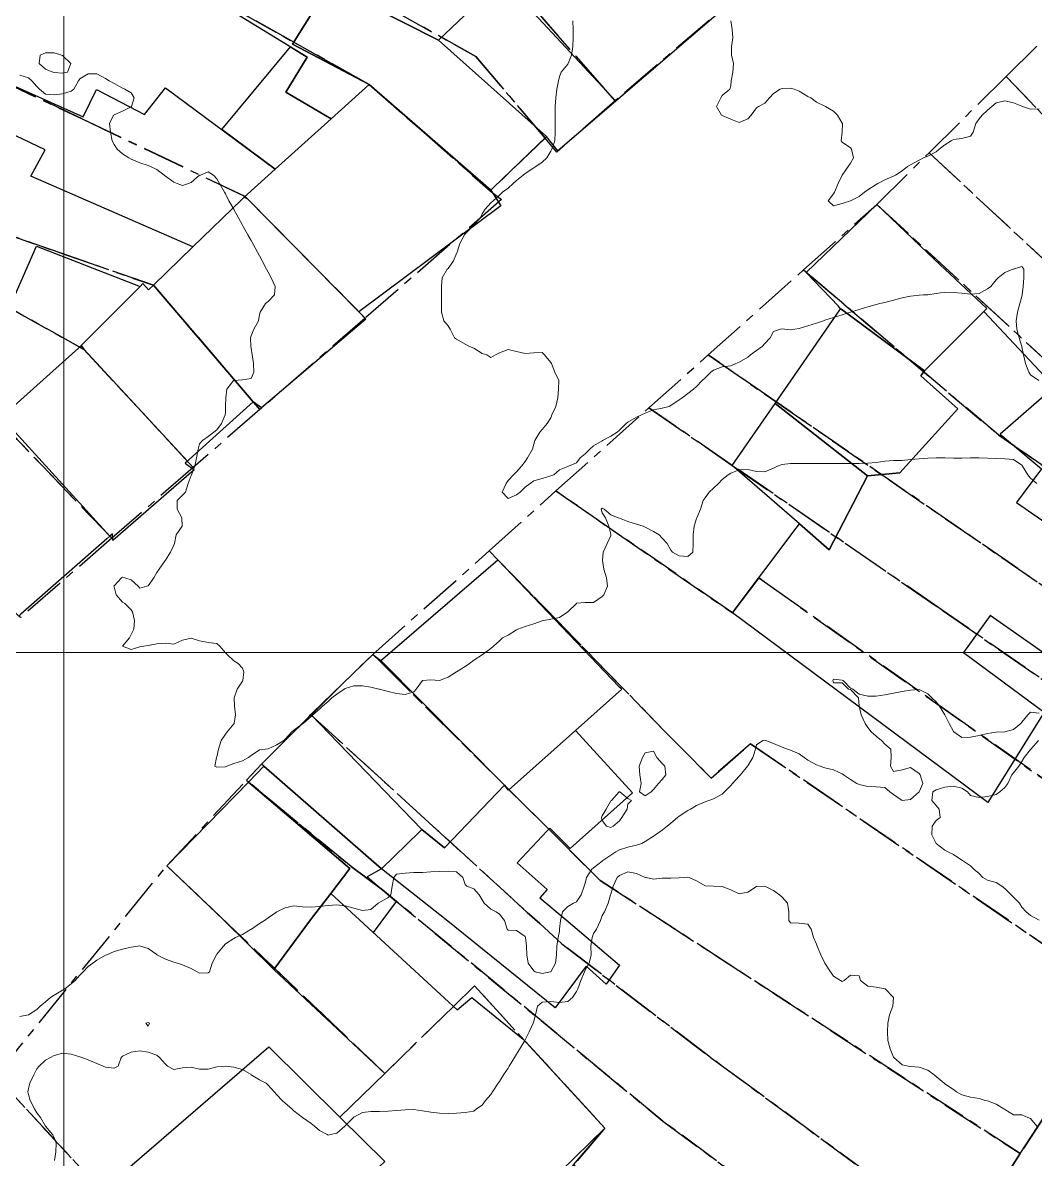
# Model space of a CAD drawing. Header units: centimetres. Extents: x 0 to 642158, y -847 to 649707.
# Drawn here: x 616064.4 to 616123.5, y 621657.8 to 621724.1 of the extents above; entities that cross this region are included whole.
import ezdxf

# ---------------------------------------------------------------- set-up
doc = ezdxf.new("R2010")
doc.units = ezdxf.units.CM
doc.header["$MEASUREMENT"] = 0
doc.linetypes.add('CENTERX2', pattern=[4, 2.5, -0.5, 0.5, -0.5])
doc.layers.add('MEV_grille', color=254, linetype='Continuous', lineweight=9)
doc.layers.add('WAL_topographie 0.5', color=253, linetype='Continuous', lineweight=20)
doc.layers.add('SPW_batiments', color=7, linetype='Continuous')
doc.layers.add('SPW_parcellaire cadastral', color=7, linetype='CENTERX2', lineweight=25, true_color=0xff0542)

# ---------------------------------------------------------------- blocks, each defined once
blk = doc.blocks.new('*U114')
at = {"layer": 'MEV_grille', "transparency": 33554687}
blk.add_lwpolyline([(-1338.461, 0), (1338.461, 0)], dxfattribs=at)
blk = doc.blocks.new('*U115')
at = {"layer": 'MEV_grille', "color": 0, "linetype": 'ByBlock', "lineweight": -2, "transparency": 16777216}
blk.add_blockref('*U114', (0, -700), dxfattribs=at)
blk = doc.blocks.new('*U112')
at = {"layer": 'MEV_grille', "transparency": 33554687}
blk.add_lwpolyline([(0, 1825.476), (0, -1825.476)], dxfattribs=at)
blk = doc.blocks.new('*U113')
at = {"layer": 'MEV_grille', "color": 0, "linetype": 'ByBlock', "lineweight": -2, "transparency": 16777216}
blk.add_blockref('*U112', (700, 0), dxfattribs=at)

msp = doc.modelspace()

# ---------------------------------------------------------------- linework, layer by layer
at = {"layer": 'SPW_batiments'}
for points in [[(616105.946, 621726.396), (616106.417, 621725.891), (616099.042, 621719.568), (616092.142, 621726.994), (616092.171, 621727.158), (616099.188, 621733.655), (616105.946, 621726.396)], [(616092.105, 621726.367), (616088.701, 621723.113), (616082.339, 621726.351), (616080.174, 621722.879), (616084.653, 621720.525), (616082.425, 621718.521), (616079.781, 621720.077), (616081.031, 621722.127), (616070.131, 621728.793)], [(616099.042, 621719.568), (616095.655, 621716.67), (616095.006, 621717.49), (616088.701, 621723.113), (616092.105, 621726.367), (616092.131, 621726.807), (616092.142, 621726.994), (616099.042, 621719.568)], [(616088.701, 621723.113), (616095.006, 621717.49), (616091.898, 621714.517), (616091.75, 621714.357), (616084.653, 621720.525), (616080.174, 621722.879), (616082.339, 621726.351), (616088.701, 621723.113)], [(616080.049, 621722.728), (616081.031, 621722.127), (616079.782, 621720.077), (616082.425, 621718.521), (616079.167, 621715.593), (616076.049, 621717.9), (616080.049, 621722.728)], [(616067.949, 621718.642), (616068.732, 621720.243), (616071.532, 621718.776), (616072.748, 621720.343), (616079.167, 621715.593), (616077.54, 621714.131), (616077.357, 621713.964), (616077.203, 621713.814), (616074.358, 621711.054), (616064.899, 621715.192), (616065.732, 621716.725), (616061.849, 621718.575), (616062.899, 621720.892), (616067.949, 621718.642)], [(616091.75, 621714.357), (616092.325, 621713.457), (616084.043, 621707.274), (616077.545, 621713.852), (616077.357, 621713.964), (616077.54, 621714.131), (616079.167, 621715.593), (616082.425, 621718.521), (616084.653, 621720.525), (616091.75, 621714.357)], [(616077.545, 621713.852), (616084.043, 621707.274), (616084.446, 621706.83), (616078.352, 621701.658), (616077.876, 621702.023), (616072.048, 621708.815), (616074.358, 621711.054), (616077.203, 621713.814), (616077.357, 621713.964), (616077.545, 621713.852)], [(616117.653, 621710.325), (616120.694, 621707.451), (616120.518, 621707.276), (616117.213, 621703.973), (616117.056, 621703.817), (616112.312, 621707.335), (616112.167, 621707.444), (616112.049, 621707.587), (616110.148, 621709.556), (616114.282, 621713.531), (616117.653, 621710.325)], [(616071.276, 621708.745), (616067.834, 621705.303), (616067.674, 621705.142), (616063.185, 621701.117), (616063.003, 621700.914), (616060.999, 621701.024), (616057.285, 621695.95), (616057.486, 621695.692), (616057.311, 621695.526), (616054.241, 621692.634), (616049.502, 621694.841), (616049.985, 621696.023), (616042.801, 621699.273), (616045.351, 621704.39), (616051.551, 621701.191), (616053.855, 621705.389), (616055.15, 621704.741), (616056.983, 621707.691), (616060.583, 621705.392), (616062.033, 621707.192), (616062.983, 621705.975), (616063.572, 621707.322), (616065.222, 621711.101), (616071.276, 621708.745)], [(616071.765, 621708.54), (616072.048, 621708.815), (616077.876, 621702.023), (616074.145, 621698.658), (616074.033, 621698.557), (616067.984, 621705.078), (616067.834, 621705.303), (616071.276, 621708.745), (616071.442, 621708.911), (616071.765, 621708.54)], [(616126.085, 621685.9), (616120.902, 621689.549), (616119.335, 621687.382), (616124.052, 621683.899), (616120.753, 621678.632), (616105.852, 621689.697), (616109.567, 621694.648), (616109.759, 621694.903), (616111.503, 621693.387), (616113.741, 621697.701), (616115.627, 621697.861), (616119.01, 621701.615), (616116.855, 621703.525), (616116.954, 621703.669), (616117.056, 621703.817), (616117.213, 621703.973), (616120.518, 621707.276), (616124.65, 621702.882)], [(616112.312, 621707.335), (616117.056, 621703.817), (616116.954, 621703.669), (616116.855, 621703.525), (616119.01, 621701.615), (616115.627, 621697.861), (616113.741, 621697.701), (616108.342, 621701.918), (616111.868, 621707.012), (616112.167, 621707.444), (616112.312, 621707.335)], [(616067.984, 621705.078), (616074.033, 621698.557), (616073.905, 621698.442), (616074.425, 621698.037), (616069.672, 621693.921), (616069.657, 621694.304), (616069.508, 621694.174), (616063.185, 621701.117), (616067.674, 621705.142), (616067.834, 621705.303), (616067.984, 621705.078)], [(616124.65, 621702.882), (616121.483, 621700.132), (616123.901, 621698.099), (616122.434, 621696.132), (616124.584, 621694.632)], [(616113.741, 621697.701), (616111.503, 621693.387), (616109.759, 621694.903), (616105.842, 621698.306), (616108.342, 621701.918), (616113.741, 621697.701)], [(616069.508, 621694.174), (616069.338, 621694.026), (616064.311, 621689.625), (616064.187, 621689.516), (616057.486, 621695.692), (616057.285, 621695.95), (616060.999, 621701.024), (616063.003, 621700.914), (616063.185, 621701.117), (616069.508, 621694.174)], [(616099.246, 621685.391), (616099.316, 621685.319), (616099.385, 621685.247), (616096.684, 621682.831), (616092.786, 621679.346), (616092.536, 621679.646), (616085.32, 621686.925), (616085.434, 621687.023), (616092.152, 621692.795), (616099.246, 621685.391)], [(616085.32, 621686.925), (616092.536, 621679.646), (616089.037, 621675.978), (616087.719, 621677.062), (616081.237, 621683.759), (616081.345, 621683.864), (616084.852, 621687.278), (616085.32, 621686.925)], [(616087.719, 621677.062), (616087.579, 621676.924), (616085.371, 621674.761), (616078.501, 621680.746), (616078.353, 621680.877), (616081.115, 621683.639), (616081.237, 621683.759), (616087.719, 621677.062)], [(616100.019, 621679.197), (616096.387, 621675.946), (616095.186, 621677.129), (616095.041, 621676.975), (616093.287, 621675.112), (616095.037, 621673.562), (616094.604, 621673.062), (616096.137, 621671.779), (616099.254, 621669.147), (616098.487, 621668.029), (616097.32, 621669.079), (616095.505, 621666.646), (616089.137, 621671.778), (616085.371, 621674.761), (616087.579, 621676.924), (616087.719, 621677.062), (616089.037, 621675.978), (616092.536, 621679.646), (616092.786, 621679.346), (616096.684, 621682.831), (616100.019, 621679.197)], [(616085.371, 621674.761), (616084.525, 621674.299), (616086.229, 621672.863), (616084.879, 621671.048), (616084.087, 621671.778), (616082.406, 621673.326), (616083.52, 621674.778), (616077.603, 621679.827), (616078.501, 621680.746), (616085.371, 621674.761)], [(616083.52, 621674.778), (616082.406, 621673.326), (616081.22, 621671.777), (616079.087, 621668.894), (616076.137, 621671.777), (616072.837, 621674.943), (616077.603, 621679.827), (616083.52, 621674.778)], [(616084.087, 621671.778), (616089.788, 621666.528), (616090.638, 621667.262), (616093.638, 621664.829), (616098.405, 621659.63), (616094.072, 621655.379), (616095.189, 621654.046), (616093.339, 621652.512), (616095.49, 621650.529), (616092.407, 621646.529), (616087.722, 621651.095), (616089.272, 621653.129), (616085.224, 621657.376), (616085.556, 621657.678), (616082.935, 621660.273), (616085.555, 621662.828), (616079.087, 621668.894), (616081.22, 621671.777), (616082.406, 621673.326), (616084.087, 621671.778)], [(616082.935, 621660.273), (616085.556, 621657.678), (616085.224, 621657.376), (616075.89, 621648.877), (616069.102, 621656.013), (616078.788, 621664.377), (616082.935, 621660.273)]]:
    msp.add_lwpolyline(points, dxfattribs=at)
at = {"layer": 'SPW_parcellaire cadastral'}
for points in [[(616110.564, 621729.475), (616098.997, 621719.574), (616094.076, 621725.201), (616087.621, 621729.375), (616085.653, 621730.454), (616078.605, 621734.212), (616078.73, 621734.476), (616069.58, 621739.025), (616076.135, 621750.379), (616077.936, 621753.497), (616079.498, 621752.506), (616082.243, 621750.767), (616091.003, 621745.196), (616092.058, 621744.526), (616095.097, 621742.596), (616095.528, 621742.199), (616098.321, 621739.627), (616105.78, 621732.76), (616106.698, 621731.914), (616107.306, 621732.434), (616110.564, 621729.475)], [(616064.553, 621741.52), (616069.58, 621739.025), (616078.73, 621734.476), (616078.605, 621734.212), (616085.653, 621730.454), (616087.621, 621729.375), (616094.076, 621725.201), (616098.997, 621719.574), (616095.601, 621716.588), (616094.912, 621717.399)], [(616094.912, 621717.399), (616090.872, 621722.165), (616082.604, 621726.775), (616082.339, 621726.35), (616076.5, 621729.823), (616062.152, 621738.355)], [(616062.152, 621738.355), (616076.5, 621729.823), (616082.339, 621726.35), (616082.604, 621726.775), (616090.872, 621722.165), (616094.912, 621717.399)], [(616058.826, 621733.971), (616070.031, 621728.725), (616080.247, 621722.996), (616084.654, 621720.525), (616091.709, 621714.325), (616092.377, 621713.812), (616084.415, 621706.898)], [(616094.912, 621717.399), (616091.709, 621714.325), (616084.654, 621720.525), (616080.247, 621722.996), (616070.031, 621728.725), (616058.826, 621733.971)], [(616052.592, 621725.754), (616062.899, 621720.891), (616067.889, 621718.52), (616077.397, 621714.001), (616084.415, 621706.898)], [(616084.415, 621706.898), (616077.397, 621714.001), (616067.889, 621718.52), (616062.899, 621720.891), (616052.592, 621725.754)], [(616121.837, 621721.006), (616124.095, 621723.241), (616134.948, 621714.283), (616143.749, 621707.085), (616144.185, 621706.73), (616146.977, 621704.43), (616145.97, 621703.364), (616154.109, 621697.318), (616152.004, 621694.46), (616143.234, 621700.467), (616138.023, 621704.042), (616131.585, 621710.789), (616121.837, 621721.006)], [(616153.702, 621689.732), (616152.423, 621688), (616139.824, 621696.863), (616134.543, 621700.578), (616127.782, 621706.839), (616117.328, 621716.544), (616121.837, 621721.006), (616131.585, 621710.789), (616138.023, 621704.042), (616143.234, 621700.467), (616152.004, 621694.46), (616150.268, 621692.109), (616153.702, 621689.732)], [(616047.19, 621718.632), (616055.178, 621714.702), (616054.145, 621712.781), (616063.647, 621707.492), (616067.985, 621705.077), (616074.379, 621698.184), (616069.619, 621694.051), (616063.001, 621700.951), (616052.315, 621706.603), (616042.144, 621711.982)], [(616084.415, 621706.898), (616078.27, 621701.563), (616072.049, 621708.814), (616067.061, 621710.554), (616055.178, 621714.702), (616047.19, 621718.632)], [(616114.282, 621713.53), (616117.328, 621716.544), (616127.782, 621706.839), (616134.543, 621700.578), (616139.824, 621696.863), (616152.423, 621688), (616150.551, 621685.466), (616138.601, 621693.133), (616135.301, 621695.249), (616131.667, 621697.583), (616125.259, 621703.41), (616124.844, 621703.787), (616114.282, 621713.53)], [(616055.178, 621714.702), (616067.061, 621710.554), (616072.049, 621708.814), (616078.27, 621701.563), (616074.379, 621698.184), (616067.985, 621705.077), (616063.647, 621707.492), (616054.145, 621712.781), (616055.178, 621714.702)], [(616114.282, 621713.53), (616124.844, 621703.787), (616125.259, 621703.41), (616131.667, 621697.583), (616135.301, 621695.249), (616138.601, 621693.133), (616150.551, 621685.466), (616147.903, 621681.882), (616121.403, 621700.061), (616112.356, 621707.716), (616109.999, 621709.71), (616114.282, 621713.53)], [(616042.144, 621711.982), (616052.315, 621706.603), (616063.001, 621700.951), (616069.619, 621694.051), (616064.289, 621689.424), (616057.339, 621695.753), (616052.784, 621697.813), (616049.031, 621699.511), (616048.72, 621698.89), (616047.096, 621699.704), (616036.757, 621704.88)], [(616182.089, 621658.431), (616221.712, 621631.25), (616218.618, 621627.333), (616130.6, 621686.698), (616125.8, 621690.01), (616108.407, 621702.011), (616104.439, 621704.749), (616109.999, 621709.71), (616112.356, 621707.716), (616121.403, 621700.061), (616147.903, 621681.882), (616182.089, 621658.431)], [(616215.119, 621622.904), (616118.1, 621689.848), (616105.842, 621698.305), (616100.978, 621701.662), (616104.439, 621704.749), (616108.407, 621702.011), (616125.8, 621690.01), (616130.6, 621686.698), (616218.618, 621627.333), (616215.119, 621622.904)], [(616095.541, 621696.812), (616100.978, 621701.662), (616105.842, 621698.305), (616118.1, 621689.848), (616215.119, 621622.904), (616211.457, 621618.268), (616107.383, 621691.736), (616105.852, 621689.696), (616095.541, 621696.812)], [(616128.563, 621667.239), (616106.903, 621682.063), (616104.603, 621680.062), (616101.893, 621682.798), (616092.183, 621692.775), (616091.654, 621693.313), (616095.541, 621696.812), (616105.852, 621689.696), (616107.383, 621691.736), (616211.457, 621618.268), (616208.143, 621614.074), (616140.868, 621658.804), (616128.563, 621667.239)], [(616128.563, 621667.239), (616122.649, 621658.141), (616098.137, 621674.079), (616096.319, 621675.885), (616094.579, 621677.614), (616092.536, 621679.644), (616085.26, 621686.872), (616084.853, 621687.277), (616091.654, 621693.313), (616092.183, 621692.775), (616101.893, 621682.798), (616104.603, 621680.062), (616106.903, 621682.063), (616128.563, 621667.239)], [(616081.258, 621683.737), (616084.853, 621687.277), (616085.26, 621686.872), (616092.536, 621679.644), (616094.579, 621677.614), (616096.319, 621675.885), (616098.137, 621674.079), (616122.649, 621658.141), (616119.277, 621652.957), (616114.142, 621656.725), (616104.558, 621663.764), (616095.891, 621670.384), (616094.598, 621671.563), (616093.877, 621672.221), (616088.132, 621677.464), (616081.258, 621683.737)], [(616077.477, 621679.934), (616078.354, 621680.876), (616081.258, 621683.737), (616088.132, 621677.464), (616093.877, 621672.221), (616094.598, 621671.563), (616095.891, 621670.384), (616104.558, 621663.764), (616114.142, 621656.725), (616119.277, 621652.957), (616116.71, 621649.013), (616111.356, 621652.971), (616101.786, 621660.044), (616085.421, 621673.538), (616083.597, 621674.892), (616077.477, 621679.934)], [(616077.477, 621679.934), (616083.597, 621674.892), (616085.421, 621673.538), (616101.786, 621660.044), (616111.356, 621652.971), (616116.71, 621649.013), (616112.232, 621643.873), (616096.572, 621657.487), (616098.406, 621659.629), (616090.792, 621667.933), (616089.563, 621666.735), (616085.556, 621662.827), (616072.836, 621674.943), (616077.477, 621679.934)], [(616082.722, 621641.306), (616081.573, 621642.536), (616075.762, 621648.759), (616069.039, 621655.958), (616062.855, 621662.675), (616072.836, 621674.943), (616085.556, 621662.827), (616089.563, 621666.735), (616090.792, 621667.933), (616098.406, 621659.629), (616096.572, 621657.487), (616092.766, 621653.04), (616082.722, 621641.306)], [(616112.232, 621643.873), (616116.71, 621649.013), (616119.277, 621652.957), (616122.649, 621658.141), (616128.563, 621667.239)], [(616093.429, 621622.005), (616077.729, 621639.241), (616076.644, 621640.429), (616073.983, 621643.354), (616072.481, 621645.004), (616065.383, 621652.8), (616059.801, 621658.93), (616062.855, 621662.675), (616069.039, 621655.958), (616075.762, 621648.759), (616081.573, 621642.536), (616082.722, 621641.306), (616096.951, 621626.076), (616093.429, 621622.005)]]:
    msp.add_lwpolyline(points, dxfattribs=at)
at = {"layer": 'WAL_topographie 0.5'}
for points in [[(616096.542, 621724.25), (616096.554, 621723.75), (616096.552, 621723.25), (616096.536, 621722.75), (616096.462, 621722.25), (616096.27, 621721.75), (616096.25, 621721.719), (616095.855, 621721.25), (616095.75, 621721), (616095.693, 621720.75), (616095.605, 621720.25), (616095.542, 621719.75), (616095.508, 621719.25), (616095.5, 621718.75), (616095.5, 621718.25), (616095.5, 621717.75), (616095.479, 621717.25), (616095.316, 621716.75), (616095.25, 621716.632), (616095.022, 621716.25), (616094.75, 621716.004), (616094.378, 621715.75), (616094.25, 621715.678), (616093.75, 621715.339), (616093.627, 621715.25), (616093.25, 621714.922), (616093.048, 621714.75), (616092.75, 621714.478), (616092.433, 621714.25), (616092.25, 621714.083), (616091.893, 621713.75), (616091.75, 621713.62), (616091.423, 621713.25), (616091.25, 621712.977), (616091.131, 621712.75), (616090.75, 621712.329), (616090.677, 621712.25), (616090.25, 621711.808), (616090.208, 621711.75), (616089.945, 621711.25), (616089.774, 621710.75), (616089.75, 621710.671), (616089.576, 621710.25), (616089.25, 621709.795), (616089.207, 621709.75), (616088.907, 621709.25), (616088.861, 621708.75), (616088.86, 621708.25), (616088.866, 621707.75), (616088.877, 621707.25), (616089, 621706.75), (616089.25, 621706.442), (616089.369, 621706.25), (616089.628, 621705.75), (616089.75, 621705.664), (616090.25, 621705.372), (616090.5, 621705.25), (616090.75, 621705.147), (616091.25, 621704.831), (616091.513, 621704.75), (616091.75, 621704.6), (616092.015, 621704.75), (616092.25, 621704.871), (616092.75, 621705.067), (616093.25, 621704.944), (616093.75, 621704.836), (616094.25, 621704.88), (616094.75, 621704.897), (616094.882, 621704.75), (616095.25, 621704.313), (616095.28, 621704.25), (616095.491, 621703.75), (616095.718, 621703.25), (616095.707, 621702.75), (616095.66, 621702.25), (616095.537, 621701.75), (616095.316, 621701.25), (616095.25, 621701.083), (616095.033, 621700.75), (616094.75, 621700.408), (616094.607, 621700.25), (616094.321, 621699.75), (616094.25, 621699.541), (616094.179, 621699.25), (616093.892, 621698.75), (616093.75, 621698.523), (616093.536, 621698.25), (616093.25, 621697.934), (616093.066, 621697.75), (616092.75, 621697.417), (616092.639, 621697.25), (616092.404, 621696.75), (616092.75, 621696.375), (616093.25, 621696.583), (616093.461, 621696.75), (616093.75, 621697.027), (616094.05, 621697.25), (616094.25, 621697.399), (616094.75, 621697.546), (616095.25, 621697.689), (616095.417, 621697.75), (616095.75, 621698.054), (616096.25, 621698.233), (616096.281, 621698.25), (616096.75, 621698.458), (616096.969, 621698.75), (616097.25, 621698.979), (616097.517, 621699.25), (616097.75, 621699.447), (616098.25, 621699.741), (616098.274, 621699.75), (616098.75, 621700.007), (616099.113, 621700.25), (616099.25, 621700.351), (616099.649, 621700.75), (616099.75, 621700.82), (616100.25, 621701.125), (616100.534, 621701.25), (616100.75, 621701.359), (616101.25, 621701.549), (616101.75, 621701.648), (616102.153, 621701.75), (616102.25, 621701.792), (616102.75, 621702.138), (616102.924, 621702.25), (616103.25, 621702.496), (616103.58, 621702.75), (616103.75, 621702.917), (616104.083, 621703.25), (616104.25, 621703.413), (616104.587, 621703.75), (616104.75, 621703.86), (616105.25, 621704.05), (616105.75, 621704.122), (616106.053, 621704.25), (616106.25, 621704.323), (616106.75, 621704.63), (616106.914, 621704.75), (616107.25, 621705.011), (616107.577, 621705.25), (616107.75, 621705.426), (616108.056, 621705.75), (616108.25, 621706.112), (616108.65, 621706.25), (616108.75, 621706.269), (616108.893, 621706.25), (616109.25, 621706.211), (616109.5, 621706.25), (616109.75, 621706.287), (616110.25, 621706.443), (616110.75, 621706.603), (616111.167, 621706.75), (616111.25, 621706.779), (616111.75, 621706.938), (616112.25, 621707.086), (616112.75, 621707.25), (616112.75, 621707.25), (616113.25, 621707.406), (616113.75, 621707.56), (616114.25, 621707.699), (616114.458, 621707.75), (616114.75, 621707.814), (616115.25, 621707.939), (616115.75, 621708.088), (616116.25, 621708.189), (616116.75, 621708.234), (616117, 621708.25), (616117.25, 621708.266), (616117.75, 621708.342), (616118.25, 621708.422), (616118.75, 621708.399), (616119.25, 621708.347), (616119.75, 621708.295), (616120.25, 621708.343), (616120.75, 621708.615), (616120.941, 621708.75), (616121.25, 621709.125), (616121.363, 621709.25), (616121.75, 621709.558), (616122.219, 621709.75), (616122.25, 621709.76), (616122.75, 621709.911), (616122.852, 621709.75), (616122.865, 621709.25), (616122.823, 621708.75), (616122.768, 621708.25), (616122.75, 621708.153), (616122.619, 621707.75), (616122.489, 621707.25), (616122.423, 621706.75), (616122.461, 621706.25), (616122.582, 621705.75), (616122.739, 621705.25), (616122.75, 621705.214), (616122.846, 621704.75), (616122.964, 621704.25), (616123.148, 621703.75), (616123.25, 621703.595), (616123.729, 621703.25)], [(616105.75, 621724.25), (616105.842, 621723.75), (616105.882, 621723.25), (616105.806, 621722.75), (616105.796, 621722.25), (616105.909, 621721.75), (616105.878, 621721.25), (616105.784, 621720.75), (616105.75, 621720.45), (616105.708, 621720.25), (616105.25, 621719.883), (616105.173, 621719.75), (616104.922, 621719.25), (616105.203, 621718.75), (616105.25, 621718.726), (616105.75, 621718.503), (616106.25, 621718.313), (616106.75, 621718.523), (616106.938, 621718.75), (616107.25, 621719.167), (616107.382, 621719.25), (616107.75, 621719.444), (616108.012, 621719.75), (616108.25, 621720.013), (616108.641, 621720.25), (616108.75, 621720.299), (616109.25, 621720.309), (616109.464, 621720.25), (616109.75, 621720.139), (616110.25, 621719.828), (616110.429, 621719.75), (616110.75, 621719.5), (616111.25, 621719.272), (616111.279, 621719.25), (616111.75, 621718.974), (616111.991, 621718.75), (616112.25, 621718.283), (616112.269, 621718.25), (616112.25, 621717.75), (616112.25, 621717.75), (616112.191, 621717.25), (616112.25, 621717.173), (616112.75, 621716.829), (616112.81, 621716.75), (616112.917, 621716.25), (616112.75, 621715.95), (616112.602, 621715.75), (616112.25, 621715.25), (616112.25, 621715.25), (616112.032, 621714.75), (616111.813, 621714.25), (616111.75, 621714.145), (616111.437, 621713.75), (616111.75, 621713.45), (616112.25, 621713.593), (616112.75, 621713.75), (616112.75, 621713.75), (616113.25, 621713.996), (616113.566, 621714.25), (616113.75, 621714.386), (616114.25, 621714.703), (616114.345, 621714.75), (616114.75, 621714.967), (616115.25, 621715.191), (616115.363, 621715.25), (616115.75, 621715.495), (616116.079, 621715.75), (616116.25, 621715.847), (616116.75, 621716.117), (616117.007, 621716.25), (616117.25, 621716.355), (616117.75, 621716.611), (616117.927, 621716.75), (616118.25, 621717.009), (616118.625, 621717.25), (616118.75, 621717.313), (616119.25, 621717.376), (616119.75, 621717.51), (616119.906, 621717.75), (616120.067, 621718.25), (616120.25, 621718.535), (616120.437, 621718.75), (616120.75, 621719.026), (616120.993, 621719.25), (616121.25, 621719.455), (616121.75, 621719.57), (616122.25, 621719.459), (616122.75, 621719.266), (616122.793, 621719.25), (616123.25, 621719.093), (616123.75, 621719.12)], [(616067.042, 621721.25), (616066.75, 621721.186), (616066.25, 621721.226), (616066.182, 621721.25), (616065.75, 621721.429), (616065.381, 621721.75), (616065.438, 621722.25), (616065.75, 621722.375), (616066.25, 621722.387), (616066.685, 621722.25), (616066.75, 621722.218), (616067.239, 621721.75), (616067.042, 621721.25)], [(616064.25, 621721.072), (616064.75, 621720.922), (616064.952, 621720.75), (616065.25, 621720.413), (616065.397, 621720.25), (616065.75, 621719.977), (616066.25, 621719.933), (616066.75, 621719.986), (616067.25, 621720.139), (616067.398, 621720.25), (616067.678, 621720.75), (616067.75, 621720.864), (616068.25, 621721.154), (616068.75, 621721.154), (616069.25, 621720.89), (616069.472, 621720.75), (616069.75, 621720.583), (616070.25, 621720.313), (616070.381, 621720.25), (616070.75, 621720.038), (616070.933, 621719.75), (616070.769, 621719.25), (616070.75, 621719.23), (616070.25, 621718.98), (616069.75, 621718.767), (616069.729, 621718.75), (616069.48, 621718.25), (616069.536, 621717.75), (616069.65, 621717.25), (616069.75, 621717.034), (616069.934, 621716.75), (616070.25, 621716.485), (616070.606, 621716.25), (616070.75, 621716.167), (616071.25, 621715.958), (616071.75, 621715.804), (616071.886, 621715.75), (616072.25, 621715.571), (616072.671, 621715.25), (616072.75, 621715.189), (616073.25, 621714.829), (616073.44, 621714.75), (616073.75, 621714.632), (616074.096, 621714.75), (616074.25, 621714.804), (616074.75, 621715.234), (616074.794, 621715.25), (616075.25, 621715.434), (616075.55, 621715.25), (616075.75, 621715.024), (616075.91, 621714.75), (616076.193, 621714.25), (616076.25, 621714.143), (616076.458, 621713.75), (616076.741, 621713.25), (616076.75, 621713.233), (616077.014, 621712.75), (616077.25, 621712.317), (616077.286, 621712.25), (616077.568, 621711.75), (616077.75, 621711.437), (616077.857, 621711.25), (616078.132, 621710.75), (616078.25, 621710.526), (616078.398, 621710.25), (616078.659, 621709.75), (616078.75, 621709.578), (616078.933, 621709.25), (616079.148, 621708.75), (616079.128, 621708.25), (616078.75, 621707.872), (616078.595, 621707.75), (616078.274, 621707.25), (616078.25, 621707.107), (616078.187, 621706.75), (616077.917, 621706.25), (616077.75, 621705.875), (616077.721, 621705.75), (616077.731, 621705.25), (616077.75, 621705.143), (616077.818, 621704.75), (616077.898, 621704.25), (616077.914, 621703.75), (616077.75, 621703.38), (616077.25, 621703.291), (616076.75, 621703.261), (616076.728, 621703.25), (616076.343, 621702.75), (616076.277, 621702.25), (616076.266, 621701.75), (616076.25, 621701.417), (616076.239, 621701.25), (616076.026, 621700.75), (616075.75, 621700.388), (616075.583, 621700.25), (616075.25, 621700), (616074.917, 621699.75), (616074.75, 621699.568), (616074.66, 621699.25), (616074.569, 621698.75), (616074.476, 621698.25), (616074.264, 621697.75), (616074.25, 621697.708), (616074.086, 621697.25), (616073.926, 621696.75), (616073.75, 621696.563), (616073.438, 621696.25), (616073.445, 621695.75), (616073.702, 621695.25), (616073.719, 621694.75), (616073.381, 621694.25), (616073.287, 621693.75), (616073.25, 621693.656), (616073.053, 621693.25), (616072.75, 621692.774), (616072.734, 621692.75), (616072.395, 621692.25), (616072.25, 621692.054), (616072.065, 621691.75), (616071.75, 621691.267), (616071.667, 621691.25), (616071.25, 621691.146), (616071.167, 621691.25), (616070.75, 621691.629), (616070.387, 621691.75), (616070.25, 621691.779), (616070.187, 621691.75), (616069.75, 621691.273), (616069.742, 621691.25), (616069.75, 621691.212), (616069.883, 621690.75), (616070.25, 621690.316), (616070.381, 621690.25), (616070.75, 621689.882), (616070.824, 621689.75), (616070.94, 621689.25), (616070.906, 621688.75), (616070.75, 621688.432), (616070.653, 621688.25), (616070.25, 621687.75), (616070.75, 621687.569), (616071.25, 621687.717), (616071.5, 621687.75), (616071.75, 621687.792), (616072.25, 621687.901), (616072.75, 621687.938), (616073.25, 621687.879), (616073.75, 621688.098), (616074.25, 621688.223), (616074.75, 621688.062), (616075.25, 621687.972), (616075.75, 621687.902), (616075.925, 621687.75), (616076.25, 621687.368), (616076.368, 621687.25), (616076.75, 621686.908), (616077, 621686.75), (616077.25, 621686.478), (616077.321, 621686.25), (616077.267, 621685.75), (616077.25, 621685.714), (616076.94, 621685.25), (616076.772, 621684.75), (616076.792, 621684.25), (616076.845, 621683.75), (616076.761, 621683.25), (616076.75, 621683.232), (616076.353, 621682.75), (616076.25, 621682.62), (616076.012, 621682.25), (616075.852, 621681.75), (616075.75, 621681.3), (616075.733, 621681.25), (616075.643, 621680.75), (616075.75, 621680.696), (616076.25, 621680.712), (616076.337, 621680.75), (616076.75, 621680.914), (616077.25, 621681.057), (616077.605, 621681.25), (616077.75, 621681.368), (616078.25, 621681.715), (616078.583, 621681.75), (616078.75, 621681.764), (616079.25, 621681.995), (616079.656, 621682.25), (616079.75, 621682.331), (616080.128, 621682.75), (616080.25, 621682.846), (616080.75, 621683.219), (616080.793, 621683.25), (616081.25, 621683.65), (616081.358, 621683.75), (616081.75, 621684.072), (616081.928, 621684.25), (616082.25, 621684.524), (616082.472, 621684.75), (616082.75, 621684.958), (616083.179, 621685.25), (616083.25, 621685.291), (616083.75, 621685.436), (616084.25, 621685.433), (616084.75, 621685.359), (616085.205, 621685.25), (616085.25, 621685.239), (616085.75, 621685.106), (616086.25, 621685), (616086.75, 621684.931), (616087.25, 621685.083), (616087.388, 621685.25), (616087.75, 621685.75), (616087.75, 621685.75), (616088.25, 621685.793), (616088.75, 621685.75), (616089.25, 621685.946), (616089.75, 621686.25), (616089.75, 621686.25), (616090.25, 621686.565), (616090.5, 621686.75), (616090.75, 621686.935), (616091.25, 621687.25), (616091.25, 621687.25), (616091.75, 621687.619), (616091.9, 621687.75), (616092.25, 621688.068), (616092.432, 621688.25), (616092.75, 621688.406), (616093.25, 621688.702), (616093.327, 621688.75), (616093.75, 621688.899), (616094.25, 621689.065), (616094.75, 621689.229), (616094.844, 621689.25), (616095.25, 621689.329), (616095.75, 621689.423), (616096.25, 621689.75), (616096.25, 621689.75), (616096.74, 621690.25), (616096.75, 621690.258), (616097.25, 621690.3), (616097.75, 621690.313), (616098.25, 621690.658), (616098.342, 621690.75), (616098.564, 621691.25), (616098.5, 621691.75), (616098.343, 621692.25), (616098.265, 621692.75), (616098.311, 621693.25), (616098.548, 621693.75), (616098.75, 621694.222), (616098.762, 621694.25), (616098.75, 621694.288), (616098.628, 621694.75), (616098.45, 621695.25), (616098.25, 621695.536), (616098.18, 621695.75), (616098.25, 621695.808), (616098.357, 621695.75), (616098.75, 621695.426), (616099.179, 621695.25), (616099.25, 621695.226), (616099.75, 621695.024), (616100.25, 621694.88), (616100.641, 621694.75), (616100.75, 621694.703), (616101.25, 621694.445), (616101.577, 621694.25), (616101.75, 621694.05), (616102.05, 621693.75), (616102.25, 621693.359), (616102.343, 621693.25), (616102.75, 621693.021), (616103.25, 621692.994), (616103.536, 621693.25), (616103.563, 621693.75), (616103.554, 621694.25), (616103.611, 621694.75), (616103.75, 621695.197), (616103.772, 621695.25), (616103.989, 621695.75), (616104.147, 621696.25), (616104.25, 621696.42), (616104.492, 621696.75), (616104.75, 621696.971), (616105.037, 621697.25), (616105.25, 621697.477), (616105.6, 621697.75), (616105.75, 621697.847), (616106.25, 621698.053), (616106.75, 621698.07), (616107.25, 621697.956), (616107.75, 621697.923), (616108.25, 621698.15), (616108.487, 621698.25), (616108.75, 621698.361), (616109.25, 621698.41), (616109.75, 621698.417), (616110.25, 621698.417), (616110.75, 621698.417), (616111.25, 621698.417), (616111.75, 621698.417), (616112.25, 621698.417), (616112.75, 621698.417), (616113.25, 621698.417), (616113.75, 621698.427), (616114.25, 621698.479), (616114.75, 621698.552), (616115.25, 621698.583), (616115.75, 621698.597), (616116.25, 621698.64), (616116.75, 621698.689), (616117.25, 621698.718), (616117.75, 621698.739), (616118.25, 621698.738), (616118.75, 621698.725), (616119.25, 621698.736), (616119.749, 621698.75), (616119.75, 621698.75), (616120.25, 621698.75), (616120.251, 621698.75), (616120.75, 621698.735), (616121.25, 621698.707), (616121.75, 621698.694), (616122.25, 621698.65), (616122.75, 621698.311), (616122.785, 621698.25), (616123.093, 621697.75), (616123.25, 621697.552), (616123.621, 621697.25)], [(616064.25, 621666.153), (616064.75, 621666.25), (616064.75, 621666.25), (616065.25, 621666.547), (616065.442, 621666.75), (616065.75, 621667.006), (616066.037, 621667.25), (616066.25, 621667.383), (616066.75, 621667.678), (616066.879, 621667.75), (616067.25, 621668.049), (616067.476, 621668.25), (616067.75, 621668.561), (616067.943, 621668.75), (616068.25, 621669.066), (616068.511, 621669.25), (616068.75, 621669.439), (616069.25, 621669.719), (616069.327, 621669.75), (616069.75, 621669.935), (616070.25, 621670.074), (616070.75, 621670.198), (616071.135, 621670.25), (616071.25, 621670.266), (616071.297, 621670.25), (616071.75, 621670.111), (616072.25, 621669.755), (616072.258, 621669.75), (616072.75, 621669.484), (616073.25, 621669.323), (616073.458, 621669.25), (616073.75, 621669.158), (616074.25, 621668.937), (616074.61, 621668.75), (616074.75, 621668.679), (616075.25, 621668.684), (616075.319, 621668.75), (616075.482, 621669.25), (616075.727, 621669.75), (616075.75, 621669.78), (616076.148, 621670.25), (616076.25, 621670.39), (616076.75, 621670.698), (616076.85, 621670.75), (616077.25, 621670.921), (616077.75, 621671.232), (616077.777, 621671.25), (616078.25, 621671.571), (616078.534, 621671.75), (616078.75, 621671.905), (616079.25, 621672.25), (616079.25, 621672.25), (616079.75, 621672.49), (616080.25, 621672.603), (616080.75, 621672.547), (616081.25, 621672.525), (616081.75, 621672.56), (616082.25, 621672.62), (616082.75, 621672.657), (616083.25, 621672.596), (616083.75, 621672.466), (616084.25, 621672.333), (616084.75, 621672.393), (616085.167, 621672.75), (616085.25, 621672.792), (616085.75, 621673.096), (616085.901, 621673.25), (616085.996, 621673.75), (616086.092, 621674.25), (616086.25, 621674.444), (616086.75, 621674.517), (616087.25, 621674.54), (616087.75, 621674.55), (616088.25, 621674.578), (616088.75, 621674.611), (616089.25, 621674.63), (616089.75, 621674.583), (616090.105, 621674.25), (616090.25, 621673.841), (616090.35, 621673.75), (616090.75, 621673.596), (616091.06, 621673.25), (616091.25, 621672.944), (616091.363, 621672.75), (616091.75, 621672.407), (616092.055, 621672.25), (616092.25, 621672.11), (616092.54, 621671.75), (616092.692, 621671.25), (616092.75, 621671.185), (616093.25, 621671.159), (616093.75, 621670.806), (616093.766, 621670.75), (616093.822, 621670.25), (616093.851, 621669.75), (616093.929, 621669.25), (616094.25, 621668.811), (616094.341, 621668.75), (616094.75, 621668.662), (616095.232, 621668.75), (616095.25, 621668.759), (616095.531, 621669.25), (616095.587, 621669.75), (616095.605, 621670.25), (616095.682, 621670.75), (616095.75, 621671.118), (616095.762, 621671.25), (616095.812, 621671.75), (616095.929, 621672.25), (616096.25, 621672.569), (616096.569, 621672.75), (616096.75, 621672.841), (616097.022, 621673.25), (616097.199, 621673.75), (616097.25, 621673.922), (616097.332, 621674.25), (616097.652, 621674.75), (616097.75, 621674.82), (616098.25, 621675.213), (616098.292, 621675.25), (616098.75, 621675.568), (616099.052, 621675.75), (616099.25, 621675.864), (616099.75, 621676.028), (616100.25, 621676.141), (616100.56, 621676.25), (616100.75, 621676.356), (616101.25, 621676.672), (616101.364, 621676.75), (616101.75, 621677.023), (616102.037, 621677.25), (616102.25, 621677.427), (616102.652, 621677.75), (616102.75, 621677.826), (616103.25, 621678.158), (616103.402, 621678.25), (616103.75, 621678.456), (616104.25, 621678.678), (616104.467, 621678.75), (616104.75, 621678.847), (616105.25, 621679.125), (616105.393, 621679.25), (616105.75, 621679.624), (616105.864, 621679.75), (616106.25, 621680.175), (616106.318, 621680.25), (616106.732, 621680.75), (616106.75, 621680.782), (616107.046, 621681.25), (616107.19, 621681.75), (616107.25, 621682), (616107.625, 621682.25), (616107.75, 621682.272), (616107.793, 621682.25), (616108.25, 621682.074), (616108.75, 621681.856), (616109.071, 621681.75), (616109.25, 621681.696), (616109.75, 621681.479), (616110.034, 621681.25), (616110.25, 621681.106), (616110.75, 621680.837), (616110.981, 621680.75), (616111.25, 621680.659), (616111.75, 621680.539), (616112.25, 621680.306), (616112.331, 621680.25), (616112.75, 621679.979), (616113.117, 621679.75), (616113.25, 621679.683), (616113.75, 621679.558), (616114.25, 621679.554), (616114.75, 621679.516), (616115.036, 621679.25), (616115.25, 621679.1), (616115.75, 621678.75), (616116.25, 621678.8), (616116.75, 621679.25), (616116.75, 621679.25), (616116.956, 621679.75), (616116.803, 621680.25), (616116.75, 621680.321), (616116.25, 621680.679), (616115.75, 621680.536), (616115.25, 621680.45), (616115.083, 621680.75), (616115.119, 621681.25), (616115.107, 621681.75), (616114.75, 621682.038), (616114.546, 621682.25), (616114.25, 621682.5), (616113.942, 621682.75), (616113.75, 621683.013), (616113.6, 621683.25), (616113.361, 621683.75), (616113.25, 621684.25), (616113.25, 621684.25), (616113.204, 621684.75), (616112.75, 621685.226), (616112.625, 621685.25), (616112.25, 621685.625), (616111.75, 621685.625), (616111.703, 621685.75), (616111.75, 621685.829), (616112.25, 621685.769), (616112.313, 621685.75), (616112.75, 621685.313), (616112.875, 621685.25), (616113.25, 621684.95), (616113.75, 621684.829), (616114.25, 621684.831), (616114.75, 621684.913), (616115.25, 621685.004), (616115.75, 621685.101), (616116.25, 621685.196), (616116.75, 621685.219), (616117.25, 621684.97), (616117.5, 621684.75), (616117.75, 621684.5), (616117.946, 621684.25), (616118.25, 621683.75), (616118.25, 621683.75), (616118.5, 621683.25), (616118.75, 621682.779), (616118.775, 621682.75), (616119.25, 621682.422), (616119.75, 621682.441), (616120.25, 621682.544), (616120.75, 621682.662), (616121.25, 621682.735), (616121.749, 621682.75), (616121.75, 621682.75), (616122.25, 621682.888), (616122.687, 621683.25), (616122.75, 621683.315), (616123.095, 621683.75), (616123.25, 621683.9), (616123.75, 621683.85)], [(616123.721, 621682.25), (616123.275, 621681.75), (616123.25, 621681.721), (616122.886, 621681.25), (616122.75, 621681.019), (616122.569, 621680.75), (616122.25, 621680.372), (616122.155, 621680.25), (616121.919, 621679.75), (616121.75, 621679.506), (616121.46, 621679.25), (616121.25, 621679.107), (616120.75, 621678.986), (616120.25, 621678.927), (616119.75, 621679.044), (616119.575, 621679.25), (616119.25, 621679.467), (616118.75, 621679.589), (616118.25, 621679.53), (616117.75, 621679.368), (616117.55, 621679.25), (616117.484, 621678.75), (616117.75, 621678.464), (616117.927, 621678.25), (616117.977, 621677.75), (616117.75, 621677.583), (616117.512, 621677.25), (616117.493, 621676.75), (616117.739, 621676.25), (616117.75, 621676.234), (616118.25, 621675.856), (616118.434, 621675.75), (616118.75, 621675.607), (616119.25, 621675.265), (616119.276, 621675.25), (616119.75, 621674.929), (616119.935, 621674.75), (616120.25, 621674.492), (616120.466, 621674.25), (616120.75, 621674.093), (616121.25, 621673.969), (616121.571, 621673.75), (616121.75, 621673.62), (616122.12, 621673.25), (616122.25, 621673.115), (616122.602, 621672.75), (616122.75, 621672.528), (616122.988, 621672.25), (616123.25, 621672.046), (616123.75, 621671.76)], [(616100.75, 621679.021), (616101.098, 621679.25), (616101.25, 621679.385), (616101.538, 621679.75), (616101.75, 621679.969), (616101.964, 621680.25), (616101.903, 621680.75), (616101.75, 621680.912), (616101.447, 621681.25), (616101.25, 621681.625), (616100.75, 621681.53), (616100.594, 621681.25), (616100.4, 621680.75), (616100.446, 621680.25), (616100.514, 621679.75), (616100.417, 621679.25), (616100.75, 621679.021)], [(616098.75, 621677.179), (616098.898, 621677.25), (616099.25, 621677.555), (616099.397, 621677.75), (616099.704, 621678.25), (616099.75, 621678.528), (616099.95, 621678.75), (616099.75, 621678.868), (616099.286, 621679.25), (616099.25, 621679.263), (616099.242, 621679.25), (616098.795, 621678.75), (616098.75, 621678.724), (616098.477, 621678.25), (616098.25, 621677.848), (616098.209, 621677.75), (616098.25, 621677.583), (616098.506, 621677.25), (616098.75, 621677.179)], [(616066.274, 621657.75), (616066.348, 621658.25), (616066.383, 621658.75), (616066.25, 621659.079), (616066.154, 621659.25), (616065.75, 621659.741), (616065.745, 621659.75), (616065.462, 621660.25), (616065.25, 621660.525), (616065.107, 621660.75), (616064.848, 621661.25), (616064.75, 621661.602), (616064.714, 621661.75), (616064.75, 621661.95), (616064.829, 621662.25), (616065.061, 621662.75), (616065.25, 621663.089), (616065.373, 621663.25), (616065.75, 621663.599), (616066.041, 621663.75), (616066.25, 621663.872), (616066.75, 621664.004), (616067.25, 621663.944), (616067.75, 621663.796), (616067.865, 621663.75), (616068.25, 621663.62), (616068.75, 621663.411), (616069.12, 621663.25), (616069.25, 621663.189), (616069.75, 621663.121), (616070, 621663.25), (616070.162, 621663.75), (616070.25, 621663.825), (616070.75, 621664.059), (616071.25, 621664.147), (616071.75, 621664.054), (616072.25, 621663.882), (616072.406, 621663.75), (616072.75, 621663.357), (616072.865, 621663.25), (616073.25, 621663.058), (616073.75, 621663.147), (616074.25, 621663.18), (616074.75, 621663.073), (616075.25, 621663.08), (616075.75, 621663.217), (616076.25, 621663.25), (616076.25, 621663.25), (616076.25, 621663.25), (616076.75, 621663.185), (616077.25, 621663.055), (616077.75, 621662.76), (616077.764, 621662.75), (616078.25, 621662.453), (616078.625, 621662.25), (616078.75, 621662.132), (616079.101, 621661.75), (616079.25, 621661.578), (616079.559, 621661.25), (616079.75, 621661.095), (616080.132, 621660.75), (616080.25, 621660.648), (616080.75, 621660.25), (616080.75, 621660.25), (616081.25, 621659.91), (616081.453, 621659.75), (616081.75, 621659.494), (616082.187, 621659.25), (616082.25, 621659.218), (616082.387, 621659.25), (616082.75, 621659.333), (616083.226, 621659.75), (616083.25, 621659.77), (616083.73, 621660.25), (616083.75, 621660.265), (616084.25, 621660.539), (616084.75, 621660.607), (616085.25, 621660.598), (616085.75, 621660.628), (616086.25, 621660.655), (616086.75, 621660.706), (616087.25, 621660.712), (616087.75, 621660.638), (616088.25, 621660.571), (616088.75, 621660.51), (616089.25, 621660.488), (616089.75, 621660.506), (616090.25, 621660.539), (616090.75, 621660.63), (616090.912, 621660.75), (616091.25, 621660.971), (616091.438, 621661.25), (616091.75, 621661.598), (616091.843, 621661.75), (616092.175, 621662.25), (616092.25, 621662.351), (616092.492, 621662.75), (616092.75, 621663.134), (616092.821, 621663.25), (616093.123, 621663.75), (616093.25, 621663.954), (616093.432, 621664.25), (616093.735, 621664.75), (616093.75, 621664.776), (616093.992, 621665.25), (616094.216, 621665.75), (616094.25, 621665.878), (616094.351, 621666.25), (616094.464, 621666.75), (616094.75, 621666.976), (616095.25, 621667.016), (616095.75, 621666.963), (616096.25, 621667.013), (616096.523, 621667.25), (616096.75, 621667.597), (616096.822, 621667.75), (616097.009, 621668.25), (616097.213, 621668.75), (616097.25, 621668.857), (616097.484, 621669.25), (616097.605, 621669.75), (616097.582, 621670.25), (616097.66, 621670.75), (616097.75, 621670.989), (616097.912, 621671.25), (616098.156, 621671.75), (616098.25, 621672.03), (616098.386, 621672.25), (616098.593, 621672.75), (616098.742, 621673.25), (616098.75, 621673.279), (616098.891, 621673.75), (616099.13, 621674.25), (616099.25, 621674.378), (616099.75, 621674.595), (616100.25, 621674.498), (616100.75, 621674.262), (616100.815, 621674.25), (616101.25, 621674.157), (616101.75, 621674.22), (616102.25, 621674.217), (616102.75, 621674.231), (616103.036, 621674.25), (616103.25, 621674.277), (616103.318, 621674.25), (616103.75, 621674.067), (616104.25, 621673.778), (616104.75, 621673.75), (616104.75, 621673.75), (616105.25, 621673.729), (616105.75, 621673.529), (616106.25, 621673.311), (616106.75, 621673.409), (616107.25, 621673.739), (616107.749, 621673.75), (616107.75, 621673.75), (616107.75, 621673.75), (616108.25, 621673.494), (616108.592, 621673.25), (616108.75, 621673.109), (616109.065, 621672.75), (616109.15, 621672.25), (616109.142, 621671.75), (616109.25, 621671.619), (616109.75, 621671.589), (616110.25, 621671.537), (616110.455, 621671.25), (616110.58, 621670.75), (616110.75, 621670.359), (616110.798, 621670.25), (616111.019, 621669.75), (616111.25, 621669.25), (616111.25, 621669.25), (616111.573, 621668.75), (616111.75, 621668.506), (616112.161, 621668.25), (616112.25, 621668.193), (616112.364, 621668.25), (616112.75, 621668.565), (616113.25, 621668.517), (616113.329, 621668.25), (616113.75, 621667.924), (616114.25, 621667.849), (616114.75, 621667.756), (616114.762, 621667.75), (616115.25, 621667.25), (616115.25, 621667.25), (616115.25, 621667.25), (616115.217, 621666.75), (616115.013, 621666.25), (616114.927, 621665.75), (616114.895, 621665.25), (616114.918, 621664.75), (616115.063, 621664.25), (616115.25, 621663.781), (616115.269, 621663.75), (616115.75, 621663.328), (616116.1, 621663.25), (616116.25, 621663.225), (616116.75, 621663.191), (616117.25, 621663.018), (616117.63, 621662.75), (616117.75, 621662.648), (616118.202, 621662.25), (616118.25, 621662.219), (616118.75, 621661.894), (616118.931, 621661.75), (616119.25, 621661.567), (616119.75, 621661.432), (616120.25, 621661.367), (616120.611, 621661.25), (616120.75, 621661.216), (616121.25, 621661.034), (616121.703, 621660.75), (616121.75, 621660.709), (616122.25, 621660.401), (616122.75, 621660.408), (616123.103, 621660.25), (616123.25, 621660.192), (616123.615, 621659.75)], [(616071.821, 621665.75), (616071.75, 621665.583), (616071.6, 621665.75), (616071.75, 621665.802), (616071.821, 621665.75)]]:
    msp.add_lwpolyline(points, dxfattribs=at)

# ---------------------------------------------------------------- block references
at = {"layer": 'MEV_grille', "transparency": 33554687}
for name, p in [('*U113', (615366.814, 620593.644)), ('*U115', (616669.481, 622387.381))]:
    msp.add_blockref(name, p, dxfattribs=at)

doc.saveas('drawing.dxf')
